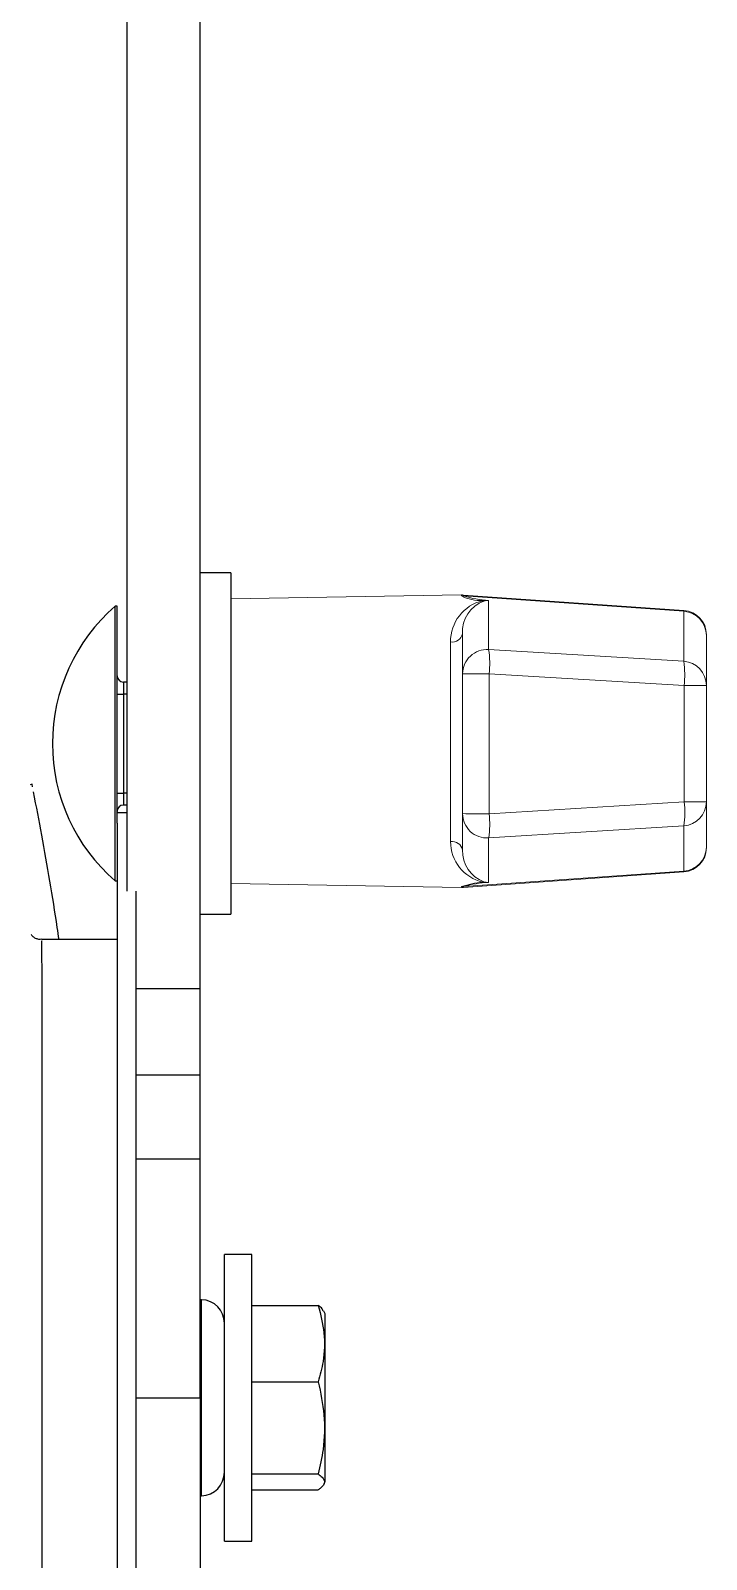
# Model space of a CAD drawing. Extents: x 9.3 to 87.2, y 1.1 to 68.8.
# Drawn here: x 84.911 to 86.643, y 26.674 to 30.594 of the extents above; entities that cross this region are included whole.
import ezdxf

# ---------------------------------------------------------------- set-up
doc = ezdxf.new("R2010")
doc.units = 0
doc.header["$MEASUREMENT"] = 0
doc.linetypes.add('SLD-Solid', pattern=[0])
doc.layers.add('OBJECT', color=7, linetype='CONTINUOUS')

msp = doc.modelspace()

# ---------------------------------------------------------------- linework, layer by layer
at = {"layer": 'OBJECT'}
for p, q in [((85.1589, 28.3878), (85.1589, 33.3168)), ((85.3459, 28.1384), (85.3459, 33.3168)), ((85.4239, 29.2035), (85.3459, 29.2035)), ((85.4239, 29.2035), (85.4239, 28.3285)), ((85.1329, 29.118), (85.1279, 29.118)), ((85.1279, 28.414), (85.1279, 29.118)), ((85.1329, 28.5624), (85.1329, 29.118)), ((85.1329, 28.8928), (85.1489, 28.8928)), ((85.1489, 28.9238), (85.1489, 28.8928)), ((85.1589, 28.9238), (85.1489, 28.9238)), ((85.1489, 28.8928), (85.1489, 28.6393)), ((85.1589, 28.8928), (85.1489, 28.8928)), ((84.9146, 28.6623), (84.9096, 28.6603)), ((84.916, 28.6555), (84.9146, 28.6623)), ((85.1329, 28.6393), (85.1489, 28.6393)), ((85.1489, 28.6393), (85.1489, 28.6083)), ((85.1589, 28.6393), (85.1489, 28.6393)), ((85.1589, 28.5888), (85.1329, 28.5888)), ((85.1589, 28.6083), (85.1489, 28.6083)), ((85.1329, 28.5624), (85.1329, 25.5888)), ((85.1279, 28.414), (85.1329, 28.414)), ((85.1809, 28.3878), (85.1809, 25.5888)), ((85.3459, 28.3285), (85.4239, 28.3285)), ((85.1329, 28.2638), (84.9395, 28.2638)), ((85.1809, 28.1384), (85.3459, 28.1384)), ((85.3459, 27.9169), (85.3459, 28.1384)), ((85.1809, 27.9169), (85.3459, 27.9169)), ((85.3459, 27.701), (85.3459, 27.9169)), ((85.1809, 27.701), (85.3459, 27.701)), ((85.3459, 27.0888), (85.3459, 27.701)), ((85.4779, 27.4563), (85.4079, 27.4563)), ((85.4079, 26.7213), (85.4079, 27.4563)), ((85.4779, 26.7213), (85.4779, 27.4563)), ((85.3489, 27.34), (85.3459, 27.34)), ((85.3489, 26.8375), (85.3489, 27.34)), ((85.4779, 27.325), (85.6484, 27.325)), ((85.6659, 27.3038), (85.6628, 27.3104)), ((85.6659, 26.8738), (85.6659, 27.3038)), ((85.4779, 27.1294), (85.6484, 27.1294)), ((85.1809, 27.0888), (85.3459, 27.0888)), ((85.3459, 27.0888), (85.3459, 26.3388)), ((85.4779, 26.8932), (85.6484, 26.8932)), ((85.6628, 26.8671), (85.6659, 26.8738)), ((85.3459, 26.8375), (85.3489, 26.8375)), ((85.4779, 26.8525), (85.6484, 26.8525)), ((85.4079, 26.7213), (85.4779, 26.7213))]:
    msp.add_line(p, q, dxfattribs=at)
at = {"layer": 'OBJECT', "linetype": 'SLD-Solid', "lineweight": 15}
for p, q in [((86.0155, 29.1471), (85.4239, 29.1368)), ((86.0155, 29.1446), (86.0155, 29.1471)), ((86.585, 29.1075), (86.0209, 29.147)), ((86.0209, 29.147), (86.0209, 29.1445)), ((86.585, 29.1053), (86.0209, 29.1445)), ((86.085, 29.1333), (86.085, 29.0071)), ((86.585, 29.1053), (86.585, 29.1075)), ((86.585, 28.977), (86.585, 29.1053)), ((85.9875, 28.5149), (85.9875, 29.0265)), ((86.0182, 28.9452), (86.0182, 29.0477)), ((86.6432, 29.0452), (86.6432, 29.0434)), ((86.6432, 29.0434), (86.6432, 28.915)), ((86.085, 29.0071), (86.585, 28.977)), ((86.0182, 28.5864), (86.0182, 28.9452)), ((86.5861, 28.9147), (86.0861, 28.9448)), ((86.0861, 28.9448), (86.0861, 28.5861)), ((86.5861, 28.6166), (86.5861, 28.9147)), ((86.6432, 28.915), (86.6432, 28.617)), ((86.6432, 28.617), (86.6432, 28.5007)), ((86.0182, 28.4934), (86.0182, 28.5864)), ((86.0861, 28.5861), (86.5861, 28.6166)), ((86.585, 28.555), (86.085, 28.5244)), ((86.585, 28.4387), (86.585, 28.555)), ((86.085, 28.5244), (86.085, 28.41)), ((86.6432, 28.5007), (86.6432, 28.4992)), ((86.585, 28.4387), (86.0209, 28.3994)), ((86.0209, 28.3974), (86.585, 28.4368)), ((86.585, 28.4368), (86.585, 28.4387)), ((85.4239, 28.4076), (86.0155, 28.3972)), ((86.0155, 28.3972), (86.0155, 28.3993)), ((86.0209, 28.3994), (86.0209, 28.3974))]:
    msp.add_line(p, q, dxfattribs=at)
for centre, radius, start, end in [((86.0948, 29.0281), 0.1074, 103.6069, 180.8648), ((86.0165, 29.0846), 0.0625, 86, 91), ((86.0165, 29.0817), 0.0629, 86.0269, 90.9921), ((86.0683, 29.2533), 0.1208, 244.0403, 270.5823), ((86.1012, 29.0533), 0.0832, 109.8811, 183.8831), ((86.0957, 29.3825), 0.2494, 252.5519, 267.5516), ((86.0737, 29.1415), 0.00994, 245.6616, 265.6441), ((86.5807, 29.0452), 0.0625, 0, 86), ((86.5809, 29.0432), 0.0623, 0.174, 86.2075), ((85.9913, 29.0538), 0.0275, 261.9913, 347.3039), ((86.0805, 28.9449), 0.0623, 85.8287, 179.7901), ((85.8546, 28.9719), 0.2331, 353.3247, 8.6762), ((86.3546, 28.9418), 0.2331, 353.3248, 8.6763), ((86.5809, 28.9149), 0.0623, 0.174, 86.2075), ((86.0682, 32.1669), 3.2222, 269.1113, 270.3196), ((86.5996, 31.4628), 2.5481, 269.6973, 270.9802), ((86.5809, 28.6171), 0.0623, 273.8298, 359.8572), ((86.5996, 31.1663), 2.5497, 269.6978, 270.98), ((86.0682, 31.8082), 3.2222, 269.1113, 270.3196), ((86.0805, 28.5866), 0.0624, 180.172, 274.1408), ((85.8606, 28.5592), 0.2272, 351.1868, 6.7928), ((86.3606, 28.5898), 0.2272, 351.1868, 6.7926), ((85.9912, 28.4876), 0.0276, 12.2714, 97.8112), ((86.0942, 28.5146), 0.1067, 179.8357, 256.6574), ((86.5809, 28.5008), 0.0623, 273.8298, 359.8572), ((86.5807, 28.4992), 0.0625, 274, 0), ((86.1017, 28.49), 0.0836, 177.6459, 249.8692), ((86.0894, 28.1841), 0.2275, 95.0033, 108.9692), ((86.0165, 28.4621), 0.0628, 269.0031, 273.9779), ((86.0165, 28.4597), 0.0625, 269, 274), ((86.0973, 28.1371), 0.2732, 92.5677, 106.2344), ((86.0735, 28.4018), 0.00979, 93.3096, 113.5119)]:
    msp.add_arc(centre, radius, start, end, dxfattribs=at)
at = {"layer": 'OBJECT'}
for centre, radius, start, end in [((85.4322, 28.766), 0.4653, 130.8426, 229.1574), ((85.1489, 28.9398), 0.016, 180, 270), ((85.1489, 28.5923), 0.016, 90, 180), ((85.3479, 27.28), 0.06, 0, 89), ((85.3479, 26.8975), 0.06, 271, 0)]:
    msp.add_arc(centre, radius, start, end, dxfattribs=at)
at = {"layer": 'OBJECT', "linetype": 'SLD-Solid', "lineweight": 15}
for points, knots in [([(86.0696, 29.1325), (86.0746, 29.1329), (86.0798, 29.1334), (86.0849, 29.1333), (86.085, 29.1333)], [0, 0, 0, 0, 0.976244, 1, 1, 1, 1]), ([(86.085, 29.1333), (86.085, 29.1332), (86.081, 29.1331), (86.0769, 29.1323), (86.0729, 29.1316)], [0, 0, 0, 0, 0.023652, 1, 1, 1, 1]), ([(86.085, 28.41), (86.0849, 28.41), (86.0798, 28.4099), (86.0746, 28.4103), (86.0696, 28.4108)], [0, 0, 0, 0, 0.023756, 1, 1, 1, 1]), ([(86.0729, 28.4116), (86.0769, 28.4109), (86.081, 28.4102), (86.085, 28.41), (86.085, 28.41)], [0, 0, 0, 0, 0.976348, 1, 1, 1, 1])]:
    msp.add_open_spline(points, degree=3, knots=knots, dxfattribs=at)
at = {"layer": 'OBJECT'}
for points, knots in [([(84.9841, 28.2638), (84.9825, 28.2741), (84.9693, 28.3636), (84.9481, 28.4898), (84.9258, 28.6053), (84.9186, 28.6422)], [0, 0, 0, 0, 0.081525, 0.706525, 1, 1, 1, 1]), ([(84.9394, 28.2642), (84.9369, 28.264), (84.9315, 28.2635), (84.924, 28.2662), (84.918, 28.27), (84.9141, 28.2739), (84.9128, 28.2758), (84.9123, 28.2765)], [0, 0, 0, 0, 0.225098, 0.487377, 0.708076, 0.893119, 1, 1, 1, 1]), ([(84.9395, 28.2598), (84.9394, 28.2604), (84.9393, 28.262), (84.9393, 28.2361), (84.9394, 28.1866), (84.9396, 28.1051), (84.9397, 27.9905), (84.9397, 27.8491), (84.9397, 27.6874), (84.9396, 27.5073), (84.9396, 27.3169), (84.9396, 27.1183), (84.9396, 26.9206), (84.9396, 26.7259), (84.9397, 26.5433), (84.9397, 26.3745), (84.9397, 26.2275), (84.9396, 26.1037), (84.9394, 26.0099), (84.9393, 25.9474), (84.9393, 25.9155), (84.9394, 25.9171), (84.9395, 25.9177)], [0, 0, 0, 0, 0.0293113, 0.0725111, 0.1165317, 0.16945, 0.2239029, 0.2768212, 0.3312742, 0.3841925, 0.4386455, 0.4915639, 0.5460168, 0.5989351, 0.6533881, 0.7063063, 0.7607592, 0.8136767, 0.8681288, 0.9187506, 0.9707099, 1, 1, 1, 1]), ([(85.6484, 27.325), (85.6543, 27.3017), (85.6663, 27.2545), (85.6639, 27.188), (85.653, 27.1468), (85.6484, 27.1294)], [0, 0, 0, 0, 0.359917, 0.730732, 1, 1, 1, 1]), ([(85.6609, 27.3103), (85.6604, 27.3125), (85.6591, 27.3175), (85.6522, 27.3223), (85.6484, 27.325)], [0, 0, 0, 0, 0.44642, 1, 1, 1, 1]), ([(85.6484, 27.1294), (85.6543, 27.1013), (85.6663, 27.0442), (85.6639, 26.964), (85.653, 26.9142), (85.6484, 26.8932)], [0, 0, 0, 0, 0.3599166, 0.7307321, 1, 1, 1, 1]), ([(85.6484, 26.8932), (85.6519, 26.8905), (85.6613, 26.8834), (85.6666, 26.8714), (85.6593, 26.8605), (85.6507, 26.8542), (85.6484, 26.8525)], [0, 0, 0, 0, 0.2004496, 0.5311742, 0.8719082, 1, 1, 1, 1])]:
    msp.add_open_spline(points, degree=3, knots=knots, dxfattribs=at)

doc.saveas('drawing.dxf')
